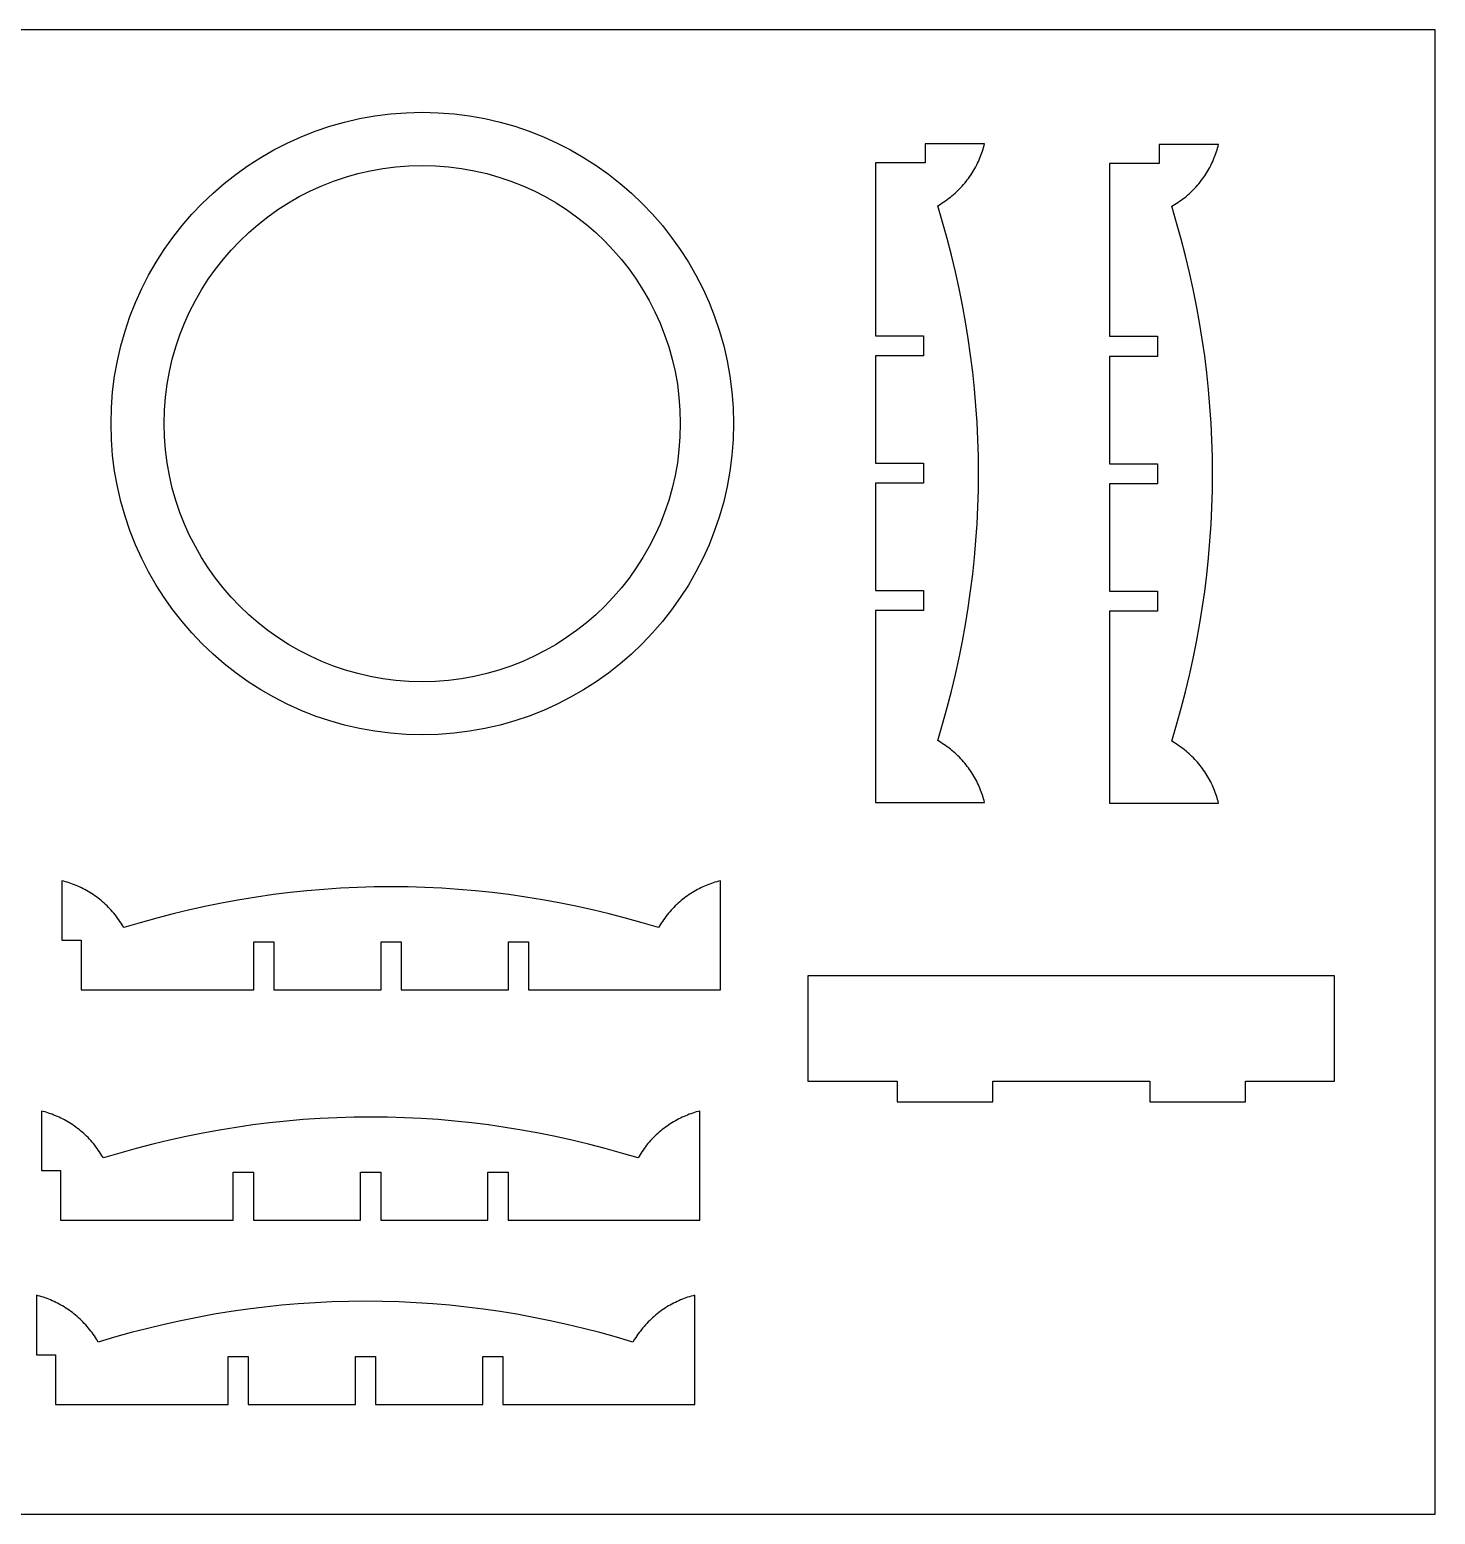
# Model space of a CAD drawing. Extents: x 114 to 914, y -287 to 23.
# Drawn here: x 620 to 913.6, y -286.7 to 23.3 of the extents above; entities that cross this region are included whole.
import ezdxf

# ---------------------------------------------------------------- set-up
doc = ezdxf.new("R2010")
doc.units = 0
doc.layers.add('DEFAULT', color=7, linetype='CONTINUOUS')
doc.layers.add('PREDEFINITO', color=7, linetype='CONTINUOUS')

msp = doc.modelspace()

# ---------------------------------------------------------------- linework, layer by layer
at = {"layer": 'DEFAULT'}
for radius in [65, 53.9]:
    msp.add_circle((702.03, -58.98), radius, dxfattribs=at)
at = {"layer": 'PREDEFINITO'}
for p, q in [((913.62, 23.27), (113.62, 23.27)), ((913.62, -286.73), (913.62, 23.27)), ((819.48, -0.56), (807.05, -0.56)), ((807.05, -0.56), (807.05, -4.56)), ((818.65, -3.16), (818.79, -2.79)), ((818.79, -2.79), (818.92, -2.43)), ((818.92, -2.43), (819.05, -2.06)), ((819.05, -2.06), (819.17, -1.69)), ((819.17, -1.69), (819.28, -1.31)), ((819.28, -1.31), (819.38, -0.94)), ((819.38, -0.94), (819.48, -0.56)), ((868.35, -0.69), (855.92, -0.69)), ((855.92, -0.69), (855.92, -4.69)), ((867.52, -3.28), (867.66, -2.92)), ((867.66, -2.92), (867.8, -2.56)), ((867.8, -2.56), (867.92, -2.19)), ((867.92, -2.19), (868.04, -1.82)), ((868.04, -1.82), (868.15, -1.44)), ((868.15, -1.44), (868.26, -1.07)), ((868.26, -1.07), (868.35, -0.69)), ((807.05, -4.56), (796.7, -4.56)), ((796.7, -4.56), (796.7, -16.37)), ((817.03, -6.39), (817.24, -6.05)), ((817.24, -6.05), (817.44, -5.7)), ((817.44, -5.7), (817.64, -5.34)), ((817.64, -5.34), (817.83, -4.98)), ((817.83, -4.98), (818.01, -4.62)), ((818.01, -4.62), (818.18, -4.26)), ((818.18, -4.26), (818.35, -3.89)), ((818.35, -3.89), (818.51, -3.52)), ((818.51, -3.52), (818.65, -3.16)), ((855.92, -4.69), (845.57, -4.69)), ((845.57, -4.69), (845.57, -16.5)), ((865.91, -6.52), (866.11, -6.17)), ((866.11, -6.17), (866.32, -5.82)), ((866.32, -5.82), (866.51, -5.47)), ((866.51, -5.47), (866.7, -5.11)), ((866.7, -5.11), (866.88, -4.75)), ((866.88, -4.75), (867.05, -4.39)), ((867.05, -4.39), (867.22, -4.02)), ((867.22, -4.02), (867.38, -3.64)), ((867.38, -3.64), (867.52, -3.28)), ((814.79, -9.38), (815.07, -9.06)), ((815.07, -9.06), (815.34, -8.75)), ((815.34, -8.75), (815.6, -8.43)), ((815.6, -8.43), (815.86, -8.1)), ((815.86, -8.1), (816.11, -7.77)), ((816.11, -7.77), (816.35, -7.43)), ((816.35, -7.43), (816.58, -7.09)), ((816.58, -7.09), (816.81, -6.74)), ((816.81, -6.74), (817.03, -6.39)), ((863.67, -9.51), (863.94, -9.19)), ((863.94, -9.19), (864.21, -8.88)), ((864.21, -8.88), (864.48, -8.56)), ((864.48, -8.56), (864.73, -8.23)), ((864.73, -8.23), (864.98, -7.9)), ((864.98, -7.9), (865.22, -7.56)), ((865.22, -7.56), (865.46, -7.22)), ((865.46, -7.22), (865.68, -6.87)), ((865.68, -6.87), (865.91, -6.52)), ((811.34, -12.44), (811.68, -12.19)), ((811.68, -12.19), (812.02, -11.94)), ((812.02, -11.94), (812.35, -11.68)), ((812.35, -11.68), (812.67, -11.42)), ((812.67, -11.42), (812.99, -11.14)), ((812.99, -11.14), (813.31, -10.87)), ((813.31, -10.87), (813.62, -10.58)), ((813.62, -10.58), (813.92, -10.29)), ((813.92, -10.29), (814.22, -9.99)), ((814.22, -9.99), (814.51, -9.69)), ((814.51, -9.69), (814.79, -9.38)), ((860.21, -12.56), (860.55, -12.32)), ((860.55, -12.32), (860.89, -12.07)), ((860.89, -12.07), (861.22, -11.81)), ((861.22, -11.81), (861.55, -11.55)), ((861.55, -11.55), (861.87, -11.27)), ((861.87, -11.27), (862.18, -10.99)), ((862.18, -10.99), (862.49, -10.71)), ((862.49, -10.71), (862.79, -10.42)), ((862.79, -10.42), (863.09, -10.12)), ((863.09, -10.12), (863.38, -9.82)), ((863.38, -9.82), (863.67, -9.51)), ((809.68, -13.48), (810.29, -13.13)), ((810.71, -16.92), (809.68, -13.48)), ((810.29, -13.13), (810.64, -12.9)), ((810.64, -12.9), (810.99, -12.67)), ((810.99, -12.67), (811.34, -12.44)), ((858.56, -13.61), (859.16, -13.26)), ((859.58, -17.05), (858.56, -13.61)), ((859.16, -13.26), (859.51, -13.03)), ((859.51, -13.03), (859.86, -12.8)), ((859.86, -12.8), (860.21, -12.56)), ((796.7, -16.37), (796.7, -40.62)), ((811.67, -20.36), (810.71, -16.92)), ((845.57, -16.5), (845.57, -40.75)), ((860.54, -20.49), (859.58, -17.05)), ((812.57, -23.82), (811.67, -20.36)), ((861.44, -23.95), (860.54, -20.49)), ((813.4, -27.28), (812.57, -23.82)), ((862.27, -27.41), (861.44, -23.95)), ((814.17, -30.76), (813.4, -27.28)), ((863.04, -30.88), (862.27, -27.41)), ((814.87, -34.24), (814.17, -30.76)), ((863.74, -34.37), (863.04, -30.88)), ((815.5, -37.72), (814.87, -34.24)), ((864.37, -37.85), (863.74, -34.37)), ((816.07, -41.22), (815.5, -37.72)), ((864.94, -41.35), (864.37, -37.85)), ((796.7, -40.62), (806.7, -40.62)), ((806.7, -40.62), (806.7, -44.82)), ((816.57, -44.72), (816.07, -41.22)), ((845.57, -40.75), (855.57, -40.75)), ((855.57, -40.75), (855.57, -44.95)), ((865.45, -44.85), (864.94, -41.35)), ((806.7, -44.82), (796.7, -44.82)), ((796.7, -44.82), (796.7, -67.23)), ((817.01, -48.23), (816.57, -44.72)), ((855.57, -44.95), (845.57, -44.95)), ((845.57, -44.95), (845.57, -67.35)), ((865.88, -48.35), (865.45, -44.85)), ((817.38, -51.74), (817.01, -48.23)), ((866.25, -51.86), (865.88, -48.35)), ((817.68, -55.25), (817.38, -51.74)), ((866.55, -55.38), (866.25, -51.86)), ((817.92, -58.77), (817.68, -55.25)), ((866.79, -58.89), (866.55, -55.38)), ((818.09, -62.28), (817.92, -58.77)), ((866.96, -62.41), (866.79, -58.89)), ((818.19, -65.8), (818.09, -62.28)), ((867.06, -65.93), (866.96, -62.41)), ((796.7, -67.23), (806.7, -67.23)), ((806.7, -67.23), (806.7, -71.43)), ((818.22, -69.33), (818.19, -65.8)), ((845.57, -67.35), (855.57, -67.35)), ((855.57, -67.35), (855.57, -71.55)), ((867.09, -69.45), (867.06, -65.93)), ((818.19, -72.85), (818.22, -69.33)), ((867.06, -72.97), (867.09, -69.45)), ((806.7, -71.43), (796.7, -71.43)), ((796.7, -71.43), (796.7, -93.83)), ((818.09, -76.37), (818.19, -72.85)), ((855.57, -71.55), (845.57, -71.55)), ((845.57, -71.55), (845.57, -93.96)), ((866.96, -76.49), (867.06, -72.97)), ((817.92, -79.88), (818.09, -76.37)), ((866.79, -80.01), (866.96, -76.49)), ((817.68, -83.4), (817.92, -79.88)), ((866.55, -83.53), (866.79, -80.01)), ((817.38, -86.91), (817.68, -83.4)), ((866.25, -87.04), (866.55, -83.53)), ((817.01, -90.42), (817.38, -86.91)), ((865.88, -90.55), (866.25, -87.04)), ((816.57, -93.93), (817.01, -90.42)), ((865.45, -94.06), (865.88, -90.55)), ((796.7, -93.83), (806.7, -93.83)), ((806.7, -93.83), (806.7, -98.03)), ((816.07, -97.43), (816.57, -93.93)), ((845.57, -93.96), (855.57, -93.96)), ((855.57, -93.96), (855.57, -98.16)), ((864.94, -97.56), (865.45, -94.06)), ((806.7, -98.03), (796.7, -98.03)), ((796.7, -98.03), (796.7, -122.28)), ((815.5, -100.93), (816.07, -97.43)), ((855.57, -98.16), (845.57, -98.16)), ((845.57, -98.16), (845.57, -122.41)), ((864.37, -101.05), (864.94, -97.56)), ((814.87, -104.41), (815.5, -100.93)), ((863.74, -104.54), (864.37, -101.05)), ((814.17, -107.89), (814.87, -104.41)), ((863.04, -108.02), (863.74, -104.54)), ((813.4, -111.37), (814.17, -107.89)), ((862.27, -111.5), (863.04, -108.02)), ((812.57, -114.83), (813.4, -111.37)), ((861.44, -114.96), (862.27, -111.5)), ((811.67, -118.29), (812.57, -114.83)), ((860.54, -118.42), (861.44, -114.96)), ((810.71, -121.73), (811.67, -118.29)), ((859.58, -121.86), (860.54, -118.42)), ((796.7, -122.28), (796.7, -134.09)), ((809.68, -125.17), (810.71, -121.73)), ((845.57, -122.41), (845.57, -134.22)), ((858.56, -125.3), (859.58, -121.86)), ((810.29, -125.52), (809.68, -125.17)), ((810.64, -125.75), (810.29, -125.52)), ((810.99, -125.98), (810.64, -125.75)), ((811.34, -126.21), (810.99, -125.98)), ((811.68, -126.46), (811.34, -126.21)), ((812.02, -126.71), (811.68, -126.46)), ((812.35, -126.97), (812.02, -126.71)), ((812.67, -127.23), (812.35, -126.97)), ((859.16, -125.65), (858.56, -125.3)), ((859.51, -125.88), (859.16, -125.65)), ((859.86, -126.11), (859.51, -125.88)), ((860.21, -126.34), (859.86, -126.11)), ((860.55, -126.59), (860.21, -126.34)), ((860.89, -126.84), (860.55, -126.59)), ((861.22, -127.1), (860.89, -126.84)), ((861.55, -127.36), (861.22, -127.1)), ((812.99, -127.51), (812.67, -127.23)), ((813.31, -127.78), (812.99, -127.51)), ((813.62, -128.07), (813.31, -127.78)), ((813.92, -128.36), (813.62, -128.07)), ((814.22, -128.66), (813.92, -128.36)), ((814.51, -128.96), (814.22, -128.66)), ((814.79, -129.27), (814.51, -128.96)), ((815.07, -129.59), (814.79, -129.27)), ((815.34, -129.9), (815.07, -129.59)), ((815.6, -130.22), (815.34, -129.9)), ((861.87, -127.63), (861.55, -127.36)), ((862.18, -127.91), (861.87, -127.63)), ((862.49, -128.2), (862.18, -127.91)), ((862.79, -128.49), (862.49, -128.2)), ((863.09, -128.79), (862.79, -128.49)), ((863.38, -129.09), (863.09, -128.79)), ((863.67, -129.4), (863.38, -129.09)), ((863.94, -129.71), (863.67, -129.4)), ((864.21, -130.03), (863.94, -129.71)), ((864.48, -130.35), (864.21, -130.03)), ((815.86, -130.55), (815.6, -130.22)), ((816.11, -130.88), (815.86, -130.55)), ((816.35, -131.22), (816.11, -130.88)), ((816.58, -131.56), (816.35, -131.22)), ((816.81, -131.91), (816.58, -131.56)), ((817.03, -132.26), (816.81, -131.91)), ((817.24, -132.6), (817.03, -132.26)), ((817.44, -132.95), (817.24, -132.6)), ((817.64, -133.31), (817.44, -132.95)), ((864.73, -130.68), (864.48, -130.35)), ((864.98, -131.01), (864.73, -130.68)), ((865.22, -131.35), (864.98, -131.01)), ((865.46, -131.69), (865.22, -131.35)), ((865.68, -132.04), (865.46, -131.69)), ((865.91, -132.39), (865.68, -132.04)), ((866.11, -132.73), (865.91, -132.39)), ((866.32, -133.08), (866.11, -132.73)), ((866.51, -133.44), (866.32, -133.08)), ((796.7, -134.09), (796.7, -138.09)), ((817.83, -133.67), (817.64, -133.31)), ((818.01, -134.03), (817.83, -133.67)), ((818.18, -134.39), (818.01, -134.03)), ((818.35, -134.76), (818.18, -134.39)), ((818.51, -135.13), (818.35, -134.76)), ((818.65, -135.5), (818.51, -135.13)), ((818.79, -135.86), (818.65, -135.5)), ((818.92, -136.22), (818.79, -135.86)), ((819.05, -136.59), (818.92, -136.22)), ((845.57, -134.22), (845.57, -138.22)), ((866.7, -133.8), (866.51, -133.44)), ((866.88, -134.16), (866.7, -133.8)), ((867.05, -134.52), (866.88, -134.16)), ((867.22, -134.89), (867.05, -134.52)), ((867.38, -135.26), (867.22, -134.89)), ((867.52, -135.62), (867.38, -135.26)), ((867.66, -135.99), (867.52, -135.62)), ((867.8, -136.35), (867.66, -135.99)), ((867.92, -136.72), (867.8, -136.35)), ((796.7, -138.09), (807.05, -138.09)), ((807.05, -138.09), (819.48, -138.09)), ((819.17, -136.96), (819.05, -136.59)), ((819.28, -137.34), (819.17, -136.96)), ((819.38, -137.71), (819.28, -137.34)), ((819.48, -138.09), (819.38, -137.71)), ((845.57, -138.22), (855.92, -138.22)), ((855.92, -138.22), (868.35, -138.22)), ((868.04, -137.09), (867.92, -136.72)), ((868.15, -137.46), (868.04, -137.09)), ((868.26, -137.84), (868.15, -137.46)), ((868.35, -138.22), (868.26, -137.84)), ((627.15, -154.53), (626.77, -154.43)), ((626.77, -154.43), (626.77, -166.87)), ((627.52, -154.64), (627.15, -154.53)), ((627.9, -154.75), (627.52, -154.64)), ((628.27, -154.87), (627.9, -154.75)), ((628.64, -154.99), (628.27, -154.87)), ((629, -155.12), (628.64, -154.99)), ((762.43, -154.99), (762.07, -155.12)), ((762.8, -154.87), (762.43, -154.99)), ((763.17, -154.75), (762.8, -154.87)), ((763.55, -154.64), (763.17, -154.75)), ((763.92, -154.53), (763.55, -154.64)), ((764.3, -154.43), (763.92, -154.53)), ((764.3, -166.87), (764.3, -154.43)), ((629.37, -155.26), (629, -155.12)), ((629.73, -155.41), (629.37, -155.26)), ((630.1, -155.57), (629.73, -155.41)), ((630.47, -155.73), (630.1, -155.57)), ((630.83, -155.91), (630.47, -155.73)), ((631.19, -156.09), (630.83, -155.91)), ((631.55, -156.28), (631.19, -156.09)), ((631.91, -156.47), (631.55, -156.28)), ((632.26, -156.67), (631.91, -156.47)), ((632.6, -156.88), (632.26, -156.67)), ((632.95, -157.1), (632.6, -156.88)), ((633.3, -157.33), (632.95, -157.1)), ((633.64, -157.57), (633.3, -157.33)), ((633.98, -157.81), (633.64, -157.57)), ((634.31, -158.06), (633.98, -157.81)), ((634.64, -158.31), (634.31, -158.06)), ((667.43, -157.84), (663.94, -158.41)), ((670.93, -157.34), (667.43, -157.84)), ((674.44, -156.9), (670.93, -157.34)), ((677.95, -156.54), (674.44, -156.9)), ((681.46, -156.23), (677.95, -156.54)), ((684.98, -156), (681.46, -156.23)), ((688.49, -155.83), (684.98, -156)), ((692.01, -155.73), (688.49, -155.83)), ((695.54, -155.7), (692.01, -155.73)), ((699.06, -155.73), (695.54, -155.7)), ((702.58, -155.83), (699.06, -155.73)), ((706.09, -156), (702.58, -155.83)), ((709.61, -156.23), (706.09, -156)), ((713.12, -156.54), (709.61, -156.23)), ((716.63, -156.9), (713.12, -156.54)), ((720.14, -157.34), (716.63, -156.9)), ((723.64, -157.84), (720.14, -157.34)), ((727.14, -158.41), (723.64, -157.84)), ((756.76, -158.06), (756.43, -158.31)), ((757.09, -157.81), (756.76, -158.06)), ((757.43, -157.57), (757.09, -157.81)), ((757.77, -157.33), (757.43, -157.57)), ((758.12, -157.1), (757.77, -157.33)), ((758.47, -156.88), (758.12, -157.1)), ((758.82, -156.67), (758.47, -156.88)), ((759.16, -156.47), (758.82, -156.67)), ((759.52, -156.28), (759.16, -156.47)), ((759.88, -156.09), (759.52, -156.28)), ((760.24, -155.91), (759.88, -156.09)), ((760.6, -155.73), (760.24, -155.91)), ((760.97, -155.57), (760.6, -155.73)), ((761.34, -155.41), (760.97, -155.57)), ((761.71, -155.26), (761.34, -155.41)), ((762.07, -155.12), (761.71, -155.26)), ((634.96, -158.57), (634.64, -158.31)), ((635.27, -158.84), (634.96, -158.57)), ((635.59, -159.12), (635.27, -158.84)), ((635.9, -159.41), (635.59, -159.12)), ((636.2, -159.7), (635.9, -159.41)), ((636.5, -159.99), (636.2, -159.7)), ((636.79, -160.3), (636.5, -159.99)), ((637.08, -160.61), (636.79, -160.3)), ((637.35, -160.92), (637.08, -160.61)), ((637.63, -161.24), (637.35, -160.92)), ((653.49, -160.52), (650.03, -161.35)), ((656.97, -159.75), (653.49, -160.52)), ((660.45, -159.05), (656.97, -159.75)), ((663.94, -158.41), (660.45, -159.05)), ((730.62, -159.05), (727.14, -158.41)), ((734.1, -159.75), (730.62, -159.05)), ((737.58, -160.52), (734.1, -159.75)), ((741.04, -161.35), (737.58, -160.52)), ((753.72, -160.92), (753.44, -161.24)), ((753.99, -160.61), (753.72, -160.92)), ((754.28, -160.3), (753.99, -160.61)), ((754.57, -159.99), (754.28, -160.3)), ((754.87, -159.7), (754.57, -159.99)), ((755.17, -159.41), (754.87, -159.7)), ((755.48, -159.12), (755.17, -159.41)), ((755.8, -158.84), (755.48, -159.12)), ((756.11, -158.57), (755.8, -158.84)), ((756.43, -158.31), (756.11, -158.57)), ((637.89, -161.57), (637.63, -161.24)), ((638.15, -161.9), (637.89, -161.57)), ((638.4, -162.23), (638.15, -161.9)), ((638.65, -162.58), (638.4, -162.23)), ((638.88, -162.92), (638.65, -162.58)), ((639.11, -163.27), (638.88, -162.92)), ((639.34, -163.63), (639.11, -163.27)), ((639.69, -164.23), (639.34, -163.63)), ((643.13, -163.21), (639.69, -164.23)), ((646.57, -162.24), (643.13, -163.21)), ((650.03, -161.35), (646.57, -162.24)), ((744.5, -162.24), (741.04, -161.35)), ((747.94, -163.21), (744.5, -162.24)), ((751.38, -164.23), (747.94, -163.21)), ((751.73, -163.63), (751.38, -164.23)), ((751.96, -163.27), (751.73, -163.63)), ((752.19, -162.92), (751.96, -163.27)), ((752.42, -162.58), (752.19, -162.92)), ((752.67, -162.23), (752.42, -162.58)), ((752.92, -161.9), (752.67, -162.23)), ((753.18, -161.57), (752.92, -161.9)), ((753.44, -161.24), (753.18, -161.57)), ((626.77, -166.87), (630.77, -166.87)), ((630.77, -166.87), (630.77, -177.22)), ((666.83, -177.22), (666.83, -167.22)), ((666.83, -167.22), (671.03, -167.22)), ((671.03, -167.22), (671.03, -177.22)), ((693.44, -177.22), (693.44, -167.22)), ((693.44, -167.22), (697.64, -167.22)), ((697.64, -167.22), (697.64, -177.22)), ((720.04, -177.22), (720.04, -167.22)), ((720.04, -167.22), (724.24, -167.22)), ((724.24, -167.22), (724.24, -177.22)), ((764.3, -177.22), (764.3, -166.87)), ((782.59, -174.27), (782.59, -196.27)), ((787.59, -174.27), (782.59, -174.27)), ((887.59, -174.27), (787.59, -174.27)), ((892.59, -174.27), (887.59, -174.27)), ((892.59, -196.27), (892.59, -174.27)), ((630.77, -177.22), (642.58, -177.22)), ((642.58, -177.22), (666.83, -177.22)), ((671.03, -177.22), (693.44, -177.22)), ((697.64, -177.22), (720.04, -177.22)), ((724.24, -177.22), (748.49, -177.22)), ((748.49, -177.22), (760.3, -177.22)), ((760.3, -177.22), (764.3, -177.22)), ((782.59, -196.27), (787.59, -196.27)), ((787.59, -196.27), (801.19, -196.27)), ((801.19, -196.27), (801.19, -200.57)), ((821.19, -200.57), (821.19, -196.27)), ((821.19, -196.27), (853.98, -196.27)), ((853.98, -196.27), (853.98, -200.57)), ((873.98, -200.57), (873.98, -196.27)), ((873.98, -196.27), (887.59, -196.27)), ((887.59, -196.27), (892.59, -196.27)), ((801.19, -200.57), (821.19, -200.57)), ((853.98, -200.57), (873.98, -200.57)), ((622.88, -202.62), (622.5, -202.52)), ((622.5, -202.52), (622.5, -214.96)), ((623.25, -202.72), (622.88, -202.62)), ((623.62, -202.83), (623.25, -202.72)), ((623.99, -202.95), (623.62, -202.83)), ((624.36, -203.08), (623.99, -202.95)), ((624.73, -203.21), (624.36, -203.08)), ((625.09, -203.35), (624.73, -203.21)), ((625.45, -203.5), (625.09, -203.35)), ((625.82, -203.66), (625.45, -203.5)), ((626.19, -203.82), (625.82, -203.66)), ((626.56, -204), (626.19, -203.82)), ((626.92, -204.18), (626.56, -204)), ((627.28, -204.36), (626.92, -204.18)), ((627.63, -204.56), (627.28, -204.36)), ((627.98, -204.76), (627.63, -204.56)), ((677.18, -204.32), (673.67, -204.62)), ((680.7, -204.09), (677.18, -204.32)), ((684.22, -203.92), (680.7, -204.09)), ((687.74, -203.82), (684.22, -203.92)), ((691.26, -203.78), (687.74, -203.82)), ((694.78, -203.82), (691.26, -203.78)), ((698.3, -203.92), (694.78, -203.82)), ((701.82, -204.09), (698.3, -203.92)), ((705.34, -204.32), (701.82, -204.09)), ((708.85, -204.62), (705.34, -204.32)), ((754.89, -204.56), (754.54, -204.76)), ((755.24, -204.36), (754.89, -204.56)), ((755.6, -204.18), (755.24, -204.36)), ((755.96, -204), (755.6, -204.18)), ((756.33, -203.82), (755.96, -204)), ((756.7, -203.66), (756.33, -203.82)), ((757.07, -203.5), (756.7, -203.66)), ((757.43, -203.35), (757.07, -203.5)), ((757.79, -203.21), (757.43, -203.35)), ((758.16, -203.08), (757.79, -203.21)), ((758.53, -202.95), (758.16, -203.08)), ((758.9, -202.83), (758.53, -202.95)), ((759.27, -202.72), (758.9, -202.83)), ((759.65, -202.62), (759.27, -202.72)), ((760.02, -202.52), (759.65, -202.62)), ((760.02, -214.96), (760.02, -202.52)), ((628.33, -204.97), (627.98, -204.76)), ((628.68, -205.19), (628.33, -204.97)), ((629.03, -205.42), (628.68, -205.19)), ((629.37, -205.65), (629.03, -205.42)), ((629.7, -205.9), (629.37, -205.65)), ((630.04, -206.14), (629.7, -205.9)), ((630.36, -206.4), (630.04, -206.14)), ((630.68, -206.66), (630.36, -206.4)), ((631, -206.93), (630.68, -206.66)), ((631.32, -207.21), (631, -206.93)), ((631.62, -207.49), (631.32, -207.21)), ((631.93, -207.78), (631.62, -207.49)), ((656.17, -207.14), (652.69, -207.84)), ((659.66, -206.5), (656.17, -207.14)), ((663.16, -205.93), (659.66, -206.5)), ((666.66, -205.43), (663.16, -205.93)), ((670.16, -204.99), (666.66, -205.43)), ((673.67, -204.62), (670.16, -204.99)), ((712.36, -204.99), (708.85, -204.62)), ((715.87, -205.43), (712.36, -204.99)), ((719.37, -205.93), (715.87, -205.43)), ((722.86, -206.5), (719.37, -205.93)), ((726.35, -207.14), (722.86, -206.5)), ((729.83, -207.84), (726.35, -207.14)), ((750.9, -207.49), (750.59, -207.78)), ((751.21, -207.21), (750.9, -207.49)), ((751.52, -206.93), (751.21, -207.21)), ((751.84, -206.66), (751.52, -206.93)), ((752.16, -206.4), (751.84, -206.66)), ((752.49, -206.14), (752.16, -206.4)), ((752.82, -205.9), (752.49, -206.14)), ((753.16, -205.65), (752.82, -205.9)), ((753.5, -205.42), (753.16, -205.65)), ((753.84, -205.19), (753.5, -205.42)), ((754.19, -204.97), (753.84, -205.19)), ((754.54, -204.76), (754.19, -204.97)), ((632.23, -208.08), (631.93, -207.78)), ((632.52, -208.38), (632.23, -208.08)), ((632.8, -208.69), (632.52, -208.38)), ((633.08, -209.01), (632.8, -208.69)), ((633.35, -209.33), (633.08, -209.01)), ((633.62, -209.66), (633.35, -209.33)), ((633.88, -209.99), (633.62, -209.66)), ((634.13, -210.32), (633.88, -209.99)), ((634.37, -210.66), (634.13, -210.32)), ((634.61, -211.01), (634.37, -210.66)), ((642.3, -210.33), (638.85, -211.29)), ((645.75, -209.44), (642.3, -210.33)), ((649.22, -208.6), (645.75, -209.44)), ((652.69, -207.84), (649.22, -208.6)), ((733.3, -208.6), (729.83, -207.84)), ((736.77, -209.44), (733.3, -208.6)), ((740.22, -210.33), (736.77, -209.44)), ((743.67, -211.29), (740.22, -210.33)), ((748.15, -210.66), (747.91, -211.01)), ((748.39, -210.32), (748.15, -210.66)), ((748.65, -209.99), (748.39, -210.32)), ((748.9, -209.66), (748.65, -209.99)), ((749.17, -209.33), (748.9, -209.66)), ((749.44, -209.01), (749.17, -209.33)), ((749.72, -208.69), (749.44, -209.01)), ((750.01, -208.38), (749.72, -208.69)), ((750.3, -208.08), (750.01, -208.38)), ((750.59, -207.78), (750.3, -208.08)), ((634.84, -211.36), (634.61, -211.01)), ((635.06, -211.72), (634.84, -211.36)), ((635.42, -212.32), (635.06, -211.72)), ((638.85, -211.29), (635.42, -212.32)), ((747.1, -212.32), (743.67, -211.29)), ((747.46, -211.72), (747.1, -212.32)), ((747.68, -211.36), (747.46, -211.72)), ((747.91, -211.01), (747.68, -211.36)), ((622.5, -214.96), (626.5, -214.96)), ((626.5, -214.96), (626.5, -225.31)), ((662.56, -225.31), (662.56, -215.31)), ((662.56, -215.31), (666.76, -215.31)), ((666.76, -215.31), (666.76, -225.31)), ((689.16, -225.31), (689.16, -215.31)), ((689.16, -215.31), (693.36, -215.31)), ((693.36, -215.31), (693.36, -225.31)), ((715.76, -225.31), (715.76, -215.31)), ((715.76, -215.31), (719.96, -215.31)), ((719.96, -215.31), (719.96, -225.31)), ((760.03, -225.31), (760.02, -214.96)), ((626.5, -225.31), (638.3, -225.31)), ((638.3, -225.31), (662.56, -225.31)), ((666.76, -225.31), (689.16, -225.31)), ((693.36, -225.31), (715.76, -225.31)), ((719.96, -225.31), (744.22, -225.31)), ((744.22, -225.31), (756.02, -225.31)), ((756.02, -225.31), (760.03, -225.31)), ((621.81, -241.09), (621.43, -240.99)), ((621.43, -240.99), (621.43, -253.43)), ((622.18, -241.19), (621.81, -241.09)), ((622.55, -241.3), (622.18, -241.19)), ((622.93, -241.42), (622.55, -241.3)), ((623.29, -241.55), (622.93, -241.42)), ((623.66, -241.68), (623.29, -241.55)), ((624.02, -241.82), (623.66, -241.68)), ((756.73, -241.68), (756.36, -241.82)), ((757.09, -241.55), (756.73, -241.68)), ((757.46, -241.42), (757.09, -241.55)), ((757.83, -241.3), (757.46, -241.42)), ((758.2, -241.19), (757.83, -241.3)), ((758.58, -241.09), (758.2, -241.19)), ((758.96, -240.99), (758.58, -241.09)), ((758.96, -253.43), (758.96, -240.99)), ((624.38, -241.97), (624.02, -241.82)), ((624.76, -242.13), (624.38, -241.97)), ((625.12, -242.29), (624.76, -242.13)), ((625.49, -242.47), (625.12, -242.29)), ((625.85, -242.65), (625.49, -242.47)), ((626.21, -242.83), (625.85, -242.65)), ((626.56, -243.03), (626.21, -242.83)), ((626.91, -243.23), (626.56, -243.03)), ((627.26, -243.44), (626.91, -243.23)), ((627.61, -243.66), (627.26, -243.44)), ((627.96, -243.89), (627.61, -243.66)), ((628.3, -244.12), (627.96, -243.89)), ((628.64, -244.37), (628.3, -244.12)), ((628.97, -244.61), (628.64, -244.37)), ((629.29, -244.87), (628.97, -244.61)), ((629.62, -245.13), (629.29, -244.87)), ((662.09, -244.4), (658.59, -244.97)), ((665.59, -243.9), (662.09, -244.4)), ((669.09, -243.46), (665.59, -243.9)), ((672.6, -243.09), (669.09, -243.46)), ((676.12, -242.79), (672.6, -243.09)), ((679.63, -242.56), (676.12, -242.79)), ((683.15, -242.39), (679.63, -242.56)), ((686.67, -242.29), (683.15, -242.39)), ((690.19, -242.25), (686.67, -242.29)), ((693.71, -242.29), (690.19, -242.25)), ((697.23, -242.39), (693.71, -242.29)), ((700.75, -242.56), (697.23, -242.39)), ((704.27, -242.79), (700.75, -242.56)), ((707.78, -243.09), (704.27, -242.79)), ((711.29, -243.46), (707.78, -243.09)), ((714.8, -243.9), (711.29, -243.46)), ((718.3, -244.4), (714.8, -243.9)), ((721.79, -244.97), (718.3, -244.4)), ((751.09, -244.87), (750.77, -245.13)), ((751.42, -244.61), (751.09, -244.87)), ((751.75, -244.37), (751.42, -244.61)), ((752.09, -244.12), (751.75, -244.37)), ((752.43, -243.89), (752.09, -244.12)), ((752.77, -243.66), (752.43, -243.89)), ((753.13, -243.44), (752.77, -243.66)), ((753.47, -243.23), (753.13, -243.44)), ((753.82, -243.03), (753.47, -243.23)), ((754.18, -242.83), (753.82, -243.03)), ((754.53, -242.65), (754.18, -242.83)), ((754.9, -242.47), (754.53, -242.65)), ((755.26, -242.29), (754.9, -242.47)), ((755.63, -242.13), (755.26, -242.29)), ((756, -241.97), (755.63, -242.13)), ((756.36, -241.82), (756, -241.97)), ((629.93, -245.4), (629.62, -245.13)), ((630.25, -245.68), (629.93, -245.4)), ((630.56, -245.96), (630.25, -245.68)), ((630.86, -246.25), (630.56, -245.96)), ((631.16, -246.55), (630.86, -246.25)), ((631.45, -246.86), (631.16, -246.55)), ((631.73, -247.16), (631.45, -246.86)), ((632.01, -247.48), (631.73, -247.16)), ((632.28, -247.8), (632.01, -247.48)), ((632.55, -248.13), (632.28, -247.8)), ((644.69, -247.91), (641.23, -248.8)), ((648.15, -247.07), (644.69, -247.91)), ((651.62, -246.31), (648.15, -247.07)), ((655.1, -245.61), (651.62, -246.31)), ((658.59, -244.97), (655.1, -245.61)), ((725.28, -245.61), (721.79, -244.97)), ((728.76, -246.31), (725.28, -245.61)), ((732.23, -247.07), (728.76, -246.31)), ((735.7, -247.91), (732.23, -247.07)), ((739.15, -248.8), (735.7, -247.91)), ((748.1, -247.8), (747.84, -248.13)), ((748.37, -247.48), (748.1, -247.8)), ((748.65, -247.16), (748.37, -247.48)), ((748.94, -246.86), (748.65, -247.16)), ((749.23, -246.55), (748.94, -246.86)), ((749.53, -246.25), (749.23, -246.55)), ((749.83, -245.96), (749.53, -246.25)), ((750.14, -245.68), (749.83, -245.96)), ((750.45, -245.4), (750.14, -245.68)), ((750.77, -245.13), (750.45, -245.4)), ((632.81, -248.46), (632.55, -248.13)), ((633.06, -248.79), (632.81, -248.46)), ((633.3, -249.13), (633.06, -248.79)), ((633.54, -249.48), (633.3, -249.13)), ((633.77, -249.83), (633.54, -249.48)), ((633.99, -250.19), (633.77, -249.83)), ((634.35, -250.79), (633.99, -250.19)), ((637.78, -249.76), (634.35, -250.79)), ((641.23, -248.8), (637.78, -249.76)), ((742.6, -249.76), (739.15, -248.8)), ((746.03, -250.79), (742.6, -249.76)), ((746.39, -250.19), (746.03, -250.79)), ((746.61, -249.83), (746.39, -250.19)), ((746.84, -249.48), (746.61, -249.83)), ((747.08, -249.13), (746.84, -249.48)), ((747.33, -248.79), (747.08, -249.13)), ((747.58, -248.46), (747.33, -248.79)), ((747.84, -248.13), (747.58, -248.46)), ((621.43, -253.43), (625.43, -253.43)), ((625.43, -253.43), (625.43, -263.78)), ((661.49, -263.78), (661.49, -253.78)), ((661.49, -253.78), (665.69, -253.78)), ((665.69, -253.78), (665.69, -263.78)), ((688.09, -263.78), (688.09, -253.78)), ((688.09, -253.78), (692.29, -253.78)), ((692.29, -253.78), (692.29, -263.78)), ((714.69, -263.78), (714.69, -253.78)), ((714.69, -253.78), (718.89, -253.78)), ((718.89, -253.78), (718.89, -263.78)), ((758.96, -263.78), (758.96, -253.43)), ((625.43, -263.78), (637.24, -263.78)), ((637.24, -263.78), (661.49, -263.78)), ((665.69, -263.78), (688.09, -263.78)), ((692.29, -263.78), (714.69, -263.78)), ((718.89, -263.78), (743.15, -263.78)), ((743.15, -263.78), (754.96, -263.78)), ((754.96, -263.78), (758.96, -263.78)), ((113.62, -286.73), (913.62, -286.73))]:
    msp.add_line(p, q, dxfattribs=at)

doc.saveas('drawing.dxf')
